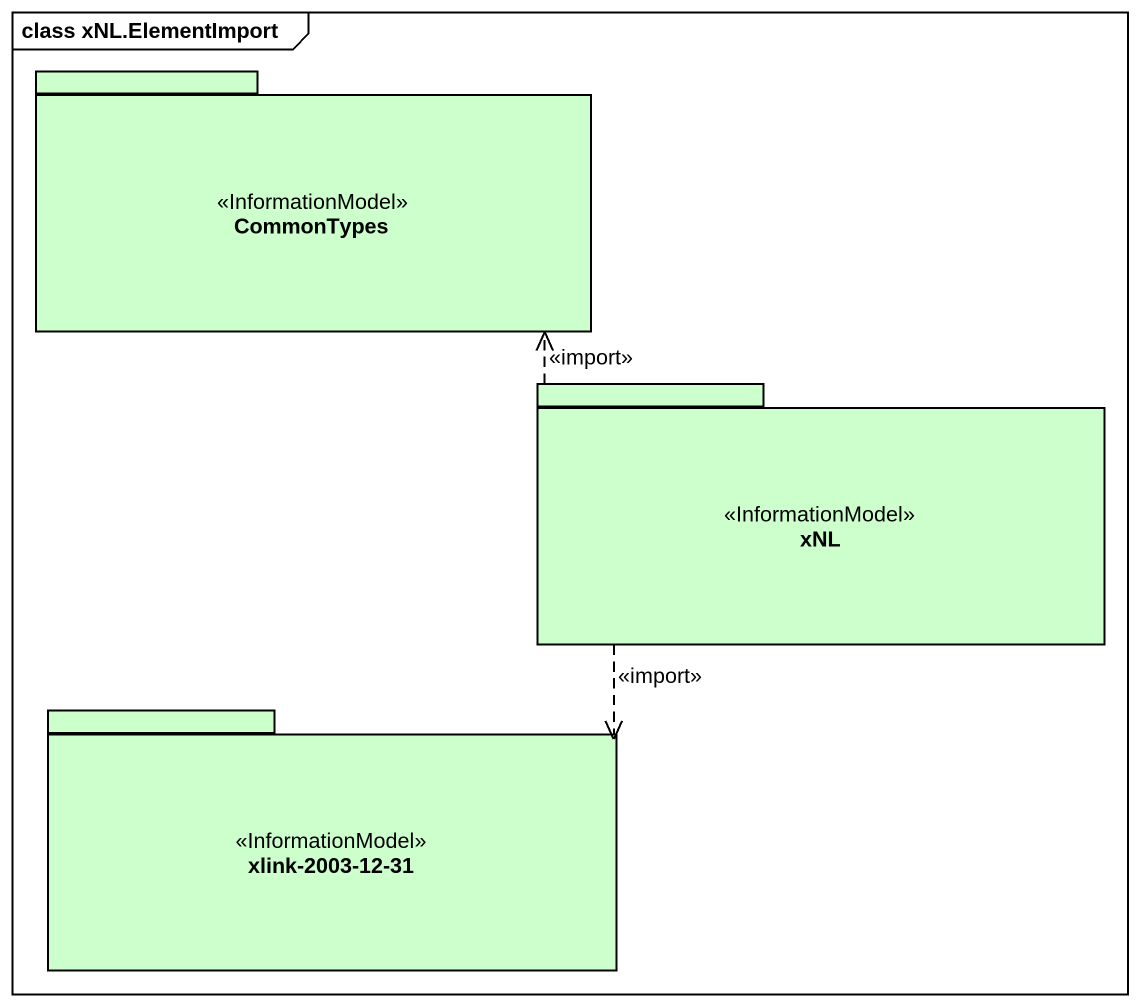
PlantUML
@startuml
mainframe class xNL.ElementImport
package CommonTypes <<InformationModel>> #CCFFCC {
}
package xNL <<InformationModel>> #CCFFCC {
}
package "xlink-2003-12-31" as xlink_2003_12_31 <<InformationModel>> #CCFFCC {
}
xNL .up.> CommonTypes : <<import>>
xNL ..> xlink_2003_12_31 : <<import>>
@enduml
